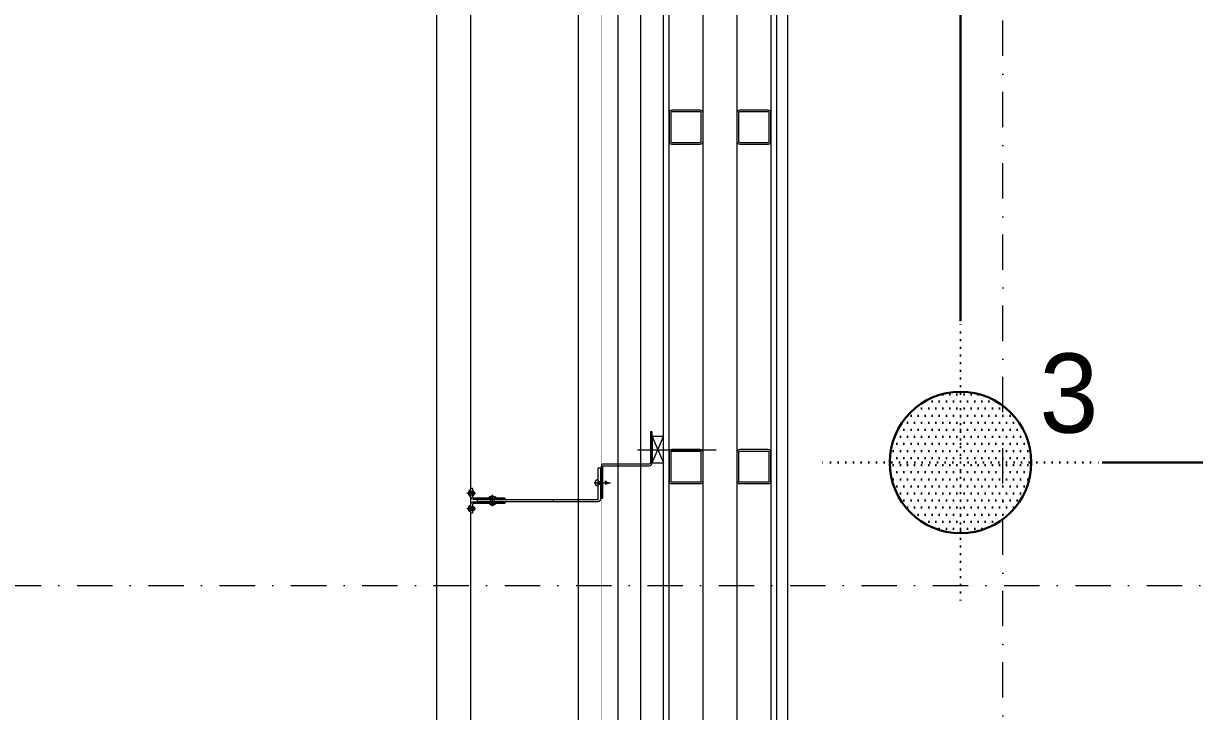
# Model space of a CAD drawing. Extents: x -1701 to 23780, y -363 to 7742.
# Drawn here: x 6994.4 to 7201.4, y 1162.7 to 1284.3 of the extents above; entities that cross this region are included whole.
import ezdxf
from ezdxf.enums import TextEntityAlignment as Align

# ---------------------------------------------------------------- set-up
doc = ezdxf.new("R2010")
doc.units = 0
doc.header["$LTSCALE"] = 25
doc.header["$MEASUREMENT"] = 0
doc.header["$PDMODE"] = 1
for name, pattern in [('Audi$0$DASHDOT2', [0.5, 0.25, -0.125, 0, -0.125]), ('Audi$0$DOT2', [0.125, 0, -0.125]), ('Audi$0$HIDDEN', [0.375, 0.25, -0.125]), ('DOT2', [0.125, 0, -0.125])]:
    doc.linetypes.add(name, pattern=pattern)
doc.layers.get('0').update_dxf_attribs({"color": 9, "lineweight": 9})
for name, color, linetype, lineweight in [('31', 9, 'Continuous', 9), ('Audi$0$06C', 8, 'Continuous', 9), ('Audi$0$06D', 8, 'Continuous', 9), ('Audi$0$10', 8, 'Continuous', 9), ('Audi$0$11', 8, 'Continuous', 9), ('Audi$0$20', 8, 'Audi$0$DOT2', 9), ('Audi$0$24', 8, 'Audi$0$DASHDOT2', 9), ('Audi$0$33', 8, 'Audi$0$BATTING', 9), ('Audi$0$35', 8, 'Continuous', 9), ('E-Aydınlatma', 7, 'Continuous', 30), ('E-KABLO', 7, 'Continuous', 30)]:
    doc.layers.add(name, color=color, linetype=linetype, lineweight=lineweight)
doc.styles.add('TX-TEXT', font='')
doc.styles.get('TX-TEXT').set_extended_font_data('TrSah Futura Lt BT')
doc.linetypes.add('Audi$0$BATTING', pattern='A,0.0001,-0.1,[134,ltypeshp.shx,S=0.1,R=0,X=-0.1,Y=0],-0.2,[134,ltypeshp.shx,S=0.1,R=180,X=0.1,Y=0],-0.1', length=0.4001)

# ---------------------------------------------------------------- blocks, each defined once
blk = doc.blocks.new('Audi$0$p- alum kaplama profil')
at = {"lineweight": 13}
blk.add_lwpolyline([(7.12, 12.59), (7.12, 26.49)], dxfattribs=at)
at = {"lineweight": 5}
blk.add_lwpolyline([(9.44, 15.16), (4.79, 15.16), (4.79, 17.16), (9.44, 17.16)], close=True, dxfattribs=at)
for points in [[(4.79, 15.16), (9.44, 17.16)], [(9.44, 15.16), (4.79, 17.16)]]:
    blk.add_lwpolyline(points, dxfattribs=at)
at = {"lineweight": 18}
blk.add_lwpolyline([(4.09, 6.16), (-1.41, 6.16), (-1.41, 6.46), (4.09, 6.46, 0.414214), (4.29, 6.66), (4.29, 14.66, -0.414214), (4.79, 15.16), (10.29, 15.16), (10.29, 14.86), (4.79, 14.86, 0.414214), (4.59, 14.66), (4.59, 6.66, -0.414214)], format="xyb", close=True, dxfattribs=at)
blk.add_lwpolyline([(-2.06, 5.56), (-2.06, -2.34), (-2.06, -15.69), (-1.66, -15.69), (-1.66, -2.34), (-1.66, 5.56), (-1.66, 5.56), (-1.66, 5.57), (-1.66, 5.57), (-1.66, 5.58), (-1.66, 5.58), (-1.65, 5.59), (-1.65, 5.59), (-1.65, 5.59), (-1.65, 5.6), (-1.65, 5.6), (-1.64, 5.61), (-1.64, 5.61), (-1.64, 5.62), (-1.64, 5.62), (-1.63, 5.62), (-1.63, 5.63), (-1.63, 5.63), (-1.62, 5.63), (-1.62, 5.64), (-1.61, 5.64), (-1.61, 5.64), (-1.61, 5.64), (-1.6, 5.65), (-1.6, 5.65), (-1.59, 5.65), (-1.59, 5.65), (-1.58, 5.65), (-1.58, 5.65), (-1.57, 5.66), (-1.57, 5.66), (-1.56, 5.66), (-1.56, 5.66), (3.94, 5.66), (3.94, 6.06), (-1.56, 6.06), (-1.58, 6.06), (-1.61, 6.05), (-1.63, 6.05), (-1.66, 6.05), (-1.68, 6.04), (-1.7, 6.03), (-1.73, 6.03), (-1.75, 6.02), (-1.77, 6.01), (-1.79, 6), (-1.82, 5.99), (-1.84, 5.97), (-1.86, 5.96), (-1.88, 5.94), (-1.89, 5.93), (-1.91, 5.91), (-1.93, 5.89), (-1.95, 5.87), (-1.96, 5.85), (-1.97, 5.83), (-1.99, 5.81), (-2, 5.79), (-2.01, 5.77), (-2.02, 5.75), (-2.03, 5.72), (-2.04, 5.7), (-2.04, 5.68), (-2.05, 5.65), (-2.05, 5.63), (-2.06, 5.61), (-2.06, 5.58)], close=True)
blk.add_lwpolyline([(-1.66, -2.34), (-2.06, -2.34)])
for points in [[(-2.36, -10.84), (-2.36, -16.39), (-2.36, -16.39, -0.414214), (-2.51, -16.54), (-2.51, -16.54), (-4.06, -16.54), (-4.06, -16.84), (-2.51, -16.84), (-2.51, -16.84, 0.414214), (-2.06, -16.39), (-2.06, -10.84)], [(-1.36, -10.84), (-1.66, -10.84), (-1.66, -16.39, 0.414214), (-1.21, -16.84), (-1.21, -16.84), (0.34, -16.84), (0.34, -16.54), (-1.21, -16.54), (-1.21, -16.54, -0.414214), (-1.36, -16.39), (-1.36, -16.39)]]:
    blk.add_lwpolyline(points, format="xyb", close=True)
for points in [[(1.61, 6.87, -10), (0.98, 6.96, -10)], [(1.56, 7.05, -10), (1.02, 7.13, -10)], [(1.05, 6.91, -10), (1.29, 7.56, -10)], [(1.29, 4.93, -10), (1.29, 7.8, -10)], [(1.53, 6.82, -10), (1.29, 7.56, -10)], [(1.29, 6.16, -10), (1.29, 6.26, -10)], [(0.67, 5.66, -10), (1.91, 5.66, -10)], [(0.67, 5.66, -10), (0.67, 5.64, -10), (0.67, 5.62, -10), (0.67, 5.6, -10), (0.68, 5.58, -10), (0.68, 5.56, -10), (0.69, 5.54, -10), (0.69, 5.52, -10), (0.7, 5.5, -10), (0.7, 5.48, -10), (0.71, 5.46, -10), (0.72, 5.45, -10), (0.73, 5.43, -10), (0.74, 5.41, -10), (0.75, 5.4, -10), (0.76, 5.38, -10), (0.77, 5.36, -10), (0.79, 5.35, -10), (0.8, 5.33, -10), (0.81, 5.32, -10), (0.83, 5.31, -10), (0.84, 5.29, -10), (0.86, 5.28, -10), (0.87, 5.27, -10), (0.89, 5.26, -10), (0.91, 5.25, -10), (0.92, 5.24, -10), (0.94, 5.23, -10), (0.96, 5.22, -10), (0.98, 5.21, -10), (1, 5.21, -10), (1.02, 5.2, -10), (1.03, 5.2, -10)], [(0.96, 5.66, -10), (0.97, 5.66, -10), (0.97, 5.66, -10), (0.97, 5.66, -10), (0.98, 5.66, -10), (0.98, 5.66, -10), (0.99, 5.66, -10), (0.99, 5.66, -10), (1, 5.66, -10), (1, 5.67, -10), (1, 5.67, -10), (1.01, 5.67, -10), (1.01, 5.67, -10), (1.01, 5.67, -10), (1.02, 5.68, -10), (1.02, 5.68, -10), (1.02, 5.68, -10), (1.03, 5.69, -10), (1.03, 5.69, -10), (1.03, 5.69, -10), (1.04, 5.7, -10), (1.04, 5.7, -10), (1.04, 5.7, -10), (1.04, 5.71, -10), (1.04, 5.71, -10), (1.05, 5.72, -10), (1.05, 5.72, -10), (1.05, 5.72, -10), (1.05, 5.73, -10), (1.05, 5.73, -10), (1.05, 5.74, -10), (1.05, 5.74, -10), (1.05, 5.75, -10)], [(1.33, 5.85, -10), (0.98, 5.88, -10)], [(1.03, 5.2, -10), (1.04, 5.2, -10), (1.05, 5.19, -10), (1.05, 5.19, -10), (1.06, 5.19, -10), (1.06, 5.19, -10), (1.07, 5.19, -10), (1.07, 5.19, -10), (1.08, 5.19, -10), (1.08, 5.19, -10), (1.09, 5.19, -10), (1.09, 5.18, -10), (1.1, 5.18, -10), (1.1, 5.18, -10), (1.11, 5.18, -10), (1.11, 5.18, -10), (1.12, 5.18, -10), (1.12, 5.18, -10), (1.13, 5.18, -10), (1.13, 5.18, -10), (1.14, 5.18, -10), (1.15, 5.18, -10), (1.15, 5.18, -10), (1.16, 5.17, -10), (1.16, 5.17, -10), (1.17, 5.17, -10), (1.17, 5.17, -10), (1.18, 5.17, -10), (1.18, 5.17, -10), (1.19, 5.17, -10), (1.19, 5.17, -10), (1.2, 5.17, -10), (1.2, 5.17, -10)], [(1.05, 5.83, -10), (1.05, 6.01, -10)], [(1.05, 5.75, -10), (1.05, 5.83, -10)], [(1.2, 5.17, -10), (1.2, 5.2, -10)], [(1.38, 5.2, -10), (1.2, 5.2, -10)], [(1.38, 5.17, -10), (1.38, 5.2, -10)], [(1.38, 5.17, -10), (1.38, 5.17, -10), (1.39, 5.17, -10), (1.39, 5.17, -10), (1.4, 5.17, -10), (1.41, 5.17, -10), (1.41, 5.17, -10), (1.42, 5.17, -10), (1.42, 5.17, -10), (1.43, 5.17, -10), (1.43, 5.18, -10), (1.44, 5.18, -10), (1.44, 5.18, -10), (1.45, 5.18, -10), (1.45, 5.18, -10), (1.46, 5.18, -10), (1.46, 5.18, -10), (1.47, 5.18, -10), (1.47, 5.18, -10), (1.48, 5.18, -10), (1.48, 5.18, -10), (1.49, 5.18, -10), (1.5, 5.19, -10), (1.5, 5.19, -10), (1.51, 5.19, -10), (1.51, 5.19, -10), (1.52, 5.19, -10), (1.52, 5.19, -10), (1.53, 5.19, -10), (1.53, 5.19, -10), (1.54, 5.19, -10), (1.54, 5.2, -10), (1.55, 5.2, -10)], [(1.53, 5.75, -10), (1.53, 5.92, -10)], [(1.53, 5.75, -10), (1.53, 5.74, -10), (1.53, 5.74, -10), (1.53, 5.73, -10), (1.53, 5.73, -10), (1.53, 5.72, -10), (1.54, 5.72, -10), (1.54, 5.72, -10), (1.54, 5.71, -10), (1.54, 5.71, -10), (1.54, 5.7, -10), (1.54, 5.7, -10), (1.55, 5.7, -10), (1.55, 5.69, -10), (1.55, 5.69, -10), (1.55, 5.69, -10), (1.56, 5.68, -10), (1.56, 5.68, -10), (1.56, 5.68, -10), (1.57, 5.67, -10), (1.57, 5.67, -10), (1.58, 5.67, -10), (1.58, 5.67, -10), (1.58, 5.67, -10), (1.59, 5.66, -10), (1.59, 5.66, -10), (1.6, 5.66, -10), (1.6, 5.66, -10), (1.6, 5.66, -10), (1.61, 5.66, -10), (1.61, 5.66, -10), (1.62, 5.66, -10), (1.62, 5.66, -10)], [(1.55, 5.2, -10), (1.57, 5.2, -10), (1.59, 5.21, -10), (1.6, 5.21, -10), (1.62, 5.22, -10), (1.64, 5.23, -10), (1.66, 5.24, -10), (1.68, 5.25, -10), (1.69, 5.26, -10), (1.71, 5.27, -10), (1.73, 5.28, -10), (1.74, 5.29, -10), (1.76, 5.31, -10), (1.77, 5.32, -10), (1.78, 5.33, -10), (1.8, 5.35, -10), (1.81, 5.36, -10), (1.82, 5.38, -10), (1.83, 5.4, -10), (1.84, 5.41, -10), (1.85, 5.43, -10), (1.86, 5.45, -10), (1.87, 5.46, -10), (1.88, 5.48, -10), (1.89, 5.5, -10), (1.89, 5.52, -10), (1.9, 5.54, -10), (1.9, 5.56, -10), (1.9, 5.58, -10), (1.91, 5.6, -10), (1.91, 5.62, -10), (1.91, 5.64, -10), (1.91, 5.66, -10)], [(-1.36, -13.04, 0), (-1.36, -12.37, 0)], [(-1.36, -13.72, 0), (-1.32, -13.68, 0), (-1.29, -13.65, 0), (-1.26, -13.61, 0), (-1.23, -13.58, 0), (-1.2, -13.54, 0), (-1.18, -13.5, 0), (-1.16, -13.45, 0), (-1.14, -13.41, 0), (-1.12, -13.37, 0), (-1.1, -13.32, 0), (-1.09, -13.28, 0), (-1.08, -13.23, 0), (-1.07, -13.18, 0), (-1.06, -13.14, 0), (-1.06, -13.09, 0), (-1.06, -13.04, 0), (-1.06, -12.99, 0), (-1.06, -12.95, 0), (-1.07, -12.9, 0), (-1.08, -12.85, 0), (-1.09, -12.81, 0), (-1.1, -12.76, 0), (-1.12, -12.72, 0), (-1.14, -12.67, 0), (-1.16, -12.63, 0), (-1.18, -12.59, 0), (-1.2, -12.55, 0), (-1.23, -12.51, 0), (-1.26, -12.47, 0), (-1.29, -12.43, 0), (-1.32, -12.4, 0), (-1.36, -12.37, 0)], [(-2.86, -13.04, 0), (-0.86, -13.04, 0)], [(-2.36, -12.52, 0), (-2.4, -12.53, 0), (-2.43, -12.56, 0), (-2.47, -12.58, 0), (-2.5, -12.6, 0), (-2.53, -12.63, 0), (-2.56, -12.66, 0), (-2.59, -12.69, 0), (-2.61, -12.73, 0), (-2.63, -12.76, 0), (-2.65, -12.8, 0), (-2.67, -12.84, 0), (-2.68, -12.88, 0), (-2.69, -12.92, 0), (-2.7, -12.96, 0), (-2.71, -13, 0), (-2.71, -13.04, 0), (-2.71, -13.08, 0), (-2.7, -13.13, 0), (-2.69, -13.17, 0), (-2.68, -13.21, 0), (-2.67, -13.25, 0), (-2.65, -13.28, 0), (-2.63, -13.32, 0), (-2.61, -13.36, 0), (-2.59, -13.39, 0), (-2.56, -13.42, 0), (-2.53, -13.45, 0), (-2.5, -13.48, 0), (-2.47, -13.51, 0), (-2.43, -13.53, 0), (-2.4, -13.55, 0), (-2.36, -13.57, 0)], [(-2.36, -13.04, 0), (-2.36, -12.52, 0)], [(-2.36, -13.04, 0), (-2.36, -12.73, 0)], [(-2.36, -12.73, 0), (-2.36, -13.04, 0)], [(-1.36, -12.73, 0), (-2.36, -12.73, 0)], [(-2.36, -13.04, 0), (-2.36, -13.36, 0)], [(-2.36, -13.04, 0), (-2.36, -13.57, 0)], [(-2.36, -13.36, 0), (-2.36, -13.04, 0)], [(-1.36, -13.36, 0), (-2.36, -13.36, 0)], [(-1.36, -13.04, 0), (-1.36, -13.72, 0)], [(-2.85, -16.54, 0), (-2.86, -16.51, 0), (-2.87, -16.47, 0), (-2.89, -16.44, 0), (-2.91, -16.41, 0), (-2.93, -16.38, 0), (-2.96, -16.35, 0), (-2.98, -16.33, 0), (-3.01, -16.31, 0), (-3.04, -16.29, 0), (-3.07, -16.27, 0), (-3.11, -16.25, 0), (-3.14, -16.24, 0), (-3.18, -16.23, 0), (-3.21, -16.22, 0), (-3.25, -16.22, 0), (-3.29, -16.22, 0), (-3.32, -16.22, 0), (-3.36, -16.22, 0), (-3.39, -16.23, 0), (-3.43, -16.24, 0), (-3.46, -16.25, 0), (-3.5, -16.27, 0), (-3.53, -16.29, 0), (-3.56, -16.31, 0), (-3.59, -16.33, 0), (-3.61, -16.35, 0), (-3.64, -16.38, 0), (-3.66, -16.41, 0), (-3.68, -16.44, 0), (-3.7, -16.47, 0), (-3.71, -16.51, 0), (-3.73, -16.54, 0)], [(-3.29, -16.54, 0), (-3.73, -16.54, 0)], [(-3.29, -16.54, 0), (-3.55, -16.54, 0)], [(-3.55, -16.54, 0), (-3.29, -16.54, 0)], [(-3.55, -17.04, 0), (-3.55, -16.54, 0)], [(-3.29, -17.54, 0), (-3.29, -16.04, 0)], [(-3.29, -16.54, 0), (-2.85, -16.54, 0)], [(-3.29, -16.54, 0), (-3.03, -16.54, 0)], [(-3.03, -16.54, 0), (-3.29, -16.54, 0)], [(-3.03, -17.04, 0), (-3.03, -16.54, 0)], [(-1, -16.54, 0), (-0.98, -16.51, 0), (-0.97, -16.47, 0), (-0.95, -16.44, 0), (-0.93, -16.41, 0), (-0.91, -16.38, 0), (-0.88, -16.35, 0), (-0.86, -16.33, 0), (-0.83, -16.31, 0), (-0.8, -16.29, 0), (-0.77, -16.27, 0), (-0.73, -16.25, 0), (-0.7, -16.24, 0), (-0.66, -16.23, 0), (-0.63, -16.22, 0), (-0.59, -16.22, 0), (-0.56, -16.22, 0), (-0.52, -16.22, 0), (-0.48, -16.22, 0), (-0.45, -16.23, 0), (-0.41, -16.24, 0), (-0.38, -16.25, 0), (-0.34, -16.27, 0), (-0.31, -16.29, 0), (-0.28, -16.31, 0), (-0.25, -16.33, 0), (-0.23, -16.35, 0), (-0.2, -16.38, 0), (-0.18, -16.41, 0), (-0.16, -16.44, 0), (-0.14, -16.47, 0), (-0.13, -16.51, 0), (-0.12, -16.54, 0)], [(-0.56, -16.54, 0), (-1, -16.54, 0)], [(-0.56, -16.54, 0), (-0.82, -16.54, 0)], [(-0.82, -16.54, 0), (-0.56, -16.54, 0)], [(-0.82, -17.04, 0), (-0.82, -16.54, 0)], [(-0.56, -17.54, 0), (-0.56, -16.04, 0)], [(-0.56, -16.54, 0), (-0.3, -16.54, 0)], [(-0.56, -16.54, 0), (-0.12, -16.54, 0)], [(-0.3, -16.54, 0), (-0.56, -16.54, 0)], [(-0.3, -17.04, 0), (-0.3, -16.54, 0)], [(-3.84, -17.04, 0), (-3.81, -17.07, 0), (-3.78, -17.1, 0), (-3.75, -17.12, 0), (-3.72, -17.15, 0), (-3.69, -17.17, 0), (-3.66, -17.19, 0), (-3.62, -17.21, 0), (-3.59, -17.23, 0), (-3.55, -17.24, 0), (-3.52, -17.26, 0), (-3.48, -17.27, 0), (-3.44, -17.28, 0), (-3.4, -17.28, 0), (-3.36, -17.29, 0), (-3.32, -17.29, 0), (-3.29, -17.29, 0), (-3.25, -17.29, 0), (-3.21, -17.29, 0), (-3.17, -17.28, 0), (-3.13, -17.28, 0), (-3.09, -17.27, 0), (-3.06, -17.26, 0), (-3.02, -17.24, 0), (-2.98, -17.23, 0), (-2.95, -17.21, 0), (-2.91, -17.19, 0), (-2.88, -17.17, 0), (-2.85, -17.15, 0), (-2.82, -17.12, 0), (-2.79, -17.1, 0), (-2.76, -17.07, 0), (-2.73, -17.04, 0)], [(-3.29, -17.04, 0), (-3.84, -17.04, 0)], [(-3.29, -17.04, 0), (-2.73, -17.04, 0)], [(-0.56, -17.04, 0), (-1.11, -17.04, 0)], [(0, -17.04, 0), (-0.03, -17.07, 0), (-0.06, -17.1, 0), (-0.09, -17.12, 0), (-0.12, -17.15, 0), (-0.15, -17.17, 0), (-0.18, -17.19, 0), (-0.22, -17.21, 0), (-0.25, -17.23, 0), (-0.29, -17.24, 0), (-0.33, -17.26, 0), (-0.36, -17.27, 0), (-0.4, -17.28, 0), (-0.44, -17.28, 0), (-0.48, -17.29, 0), (-0.52, -17.29, 0), (-0.56, -17.29, 0), (-0.59, -17.29, 0), (-0.63, -17.29, 0), (-0.67, -17.28, 0), (-0.71, -17.28, 0), (-0.75, -17.27, 0), (-0.79, -17.26, 0), (-0.82, -17.24, 0), (-0.86, -17.23, 0), (-0.89, -17.21, 0), (-0.93, -17.19, 0), (-0.96, -17.17, 0), (-0.99, -17.15, 0), (-1.02, -17.12, 0), (-1.05, -17.1, 0), (-1.08, -17.07, 0), (-1.11, -17.04, 0)], [(-0.56, -17.04, 0), (0, -17.04, 0)]]:
    blk.add_polyline3d(points)
blk = doc.blocks.new('Audi$0$prf-60x60')
for points in [[(-2.5, -6), (2.5, -6, 0.414214), (3, -5.5), (3, -0.5, 0.414214), (2.5, 0), (-2.5, 0, 0.414214), (-3, -0.5), (-3, -5.5, 0.414214)], [(-2.5, -5.7), (2.5, -5.7, 0.414214), (2.7, -5.5), (2.7, -0.5, 0.414214), (2.5, -0.3), (-2.5, -0.3, 0.414214), (-2.7, -0.5), (-2.7, -5.5, 0.414214)]]:
    blk.add_lwpolyline(points, format="xyb", close=True)
at = {"color": 252}
blk.add_point((0, -3), dxfattribs=at)
blk = doc.blocks.new('Audi')
at = {"layer": 'Audi$0$06C'}
blk.add_line((7067.5, 861.68), (7067.5, 2865), dxfattribs=at)
at = {"layer": 'Audi$0$06D'}
for points in [[(7098.17, 861.98), (7092.5, 861.98), (7092.5, 1450)], [(7099.5, 869.98), (7099.5, 1450)]]:
    blk.add_lwpolyline(points, dxfattribs=at)
blk.add_lwpolyline([(7114.5, 1443), (7120.5, 1443), (7120.5, 895.86), (7114.5, 895.86)], close=True, dxfattribs=at)
blk.add_lwpolyline([(7110.87, 867.48, -0.026656), (7669.43, 1217.59), (7645.2, 1261.33, 0.024327), (7129.77, 941.6, 0.024327)], format="xyb", dxfattribs=at)
at = {"layer": 'Audi$0$10'}
blk.add_line((7073.5, 861.68), (7073.5, 2859), dxfattribs=at)
at = {"layer": 'Audi$0$10', "const_width": 0.1}
blk.add_lwpolyline([(7096.5, 861.98), (7096.5, 1456.63)], dxfattribs=at)
at = {"layer": 'Audi$0$11'}
for points in [[(7107.5, 1450), (7127.5, 1450), (7127.5, 888.86), (7107.5, 888.86)], [(7108.5, 1449), (7126.5, 1449), (7126.5, 889.86), (7108.5, 889.86)]]:
    blk.add_lwpolyline(points, close=True, dxfattribs=at)
blk.add_lwpolyline([(7129.5, 946.27, -0.02439), (7646.76, 1266.77), (7674.86, 1216.03, 0.026932), (7110.87, 862.59), (7110.87, 861.37, -0.027001), (7676.22, 1215.64), (7647.15, 1268.13, 0.024402), (7129.5, 947.48)], format="xyb", dxfattribs=at)
at = {"layer": 'Audi$0$20', "linetype": 'Audi$0$HIDDEN', "lineweight": 0}
blk.add_lwpolyline([(7129.5, 979.76, -0.152644), (10705.5, 2076.19, -0.10573)], format="xyb", dxfattribs=at)
at = {"layer": 'Audi$0$24'}
for points in [[(7167.5, 195), (7167.5, 4035)], [(6827.5, 1185), (11027.5, 1185)]]:
    blk.add_lwpolyline(points, dxfattribs=at)
at = {"layer": 'Audi$0$33', "ltscale": 0.4}
blk.add_lwpolyline([(7103.47, 1450), (7103.5, 871.53), (7103.5, 871.53)], dxfattribs=at)
at = {"layer": 'Audi$0$35'}
blk.add_lwpolyline([(7497.5, 1835), (7497.5, 1182.71), (7497.58, 1182.57, 0.017498), (7129.5, 947.48), (7129.5, 1835)], format="xyb", close=True, dxfattribs=at)
at = {"layer": 'Audi$0$10'}
for p in [(7111.5, 1269), (7123.5, 1269), (7111.5, 1209), (7123.5, 1209)]:
    blk.add_blockref('Audi$0$prf-60x60', p, dxfattribs=at)
at = {"layer": 'Audi$0$10', "xscale": -1, "rotation": 270}
blk.add_blockref('Audi$0$p- alum kaplama profil', (7090.34, 1201.86), dxfattribs=at)
blk = doc.blocks.new('p-bur-VW-spotlight')
at = {"layer": 'E-Aydınlatma'}
h = blk.add_hatch(dxfattribs=at)
h.set_pattern_fill('DOTS', color=4, scale=20)
edge = h.paths.add_edge_path()
edge.add_arc((0, 0), 12.5, 0, 360)
at = {"layer": 'E-Aydınlatma', "color": 4, "linetype": 'DOT2', "ltscale": 0.4}
for q in [(0, 25), (-25, 0), (0, -25), (25, 0)]:
    blk.add_line((0, 0), q, dxfattribs=at)
at = {"layer": 'E-Aydınlatma', "color": 4, "linetype": 'ByBlock'}
blk.add_circle((0, 0), 12.5, dxfattribs=at)
at = {"layer": 'E-Aydınlatma', "color": 4, "style": 'TX-TEXT', "text_generation_flag": 4}
blk.add_attdef('W', text='', height=14, rotation=180, dxfattribs=at).set_placement((19.53, 11.56), align=Align.MIDDLE_CENTER)

msp = doc.modelspace()

# ---------------------------------------------------------------- linework, layer by layer
at = {"layer": 'E-KABLO', "color": 6}
for p, q in [((7160, 1369.23), (7160, 1231.73)), ((7185, 1206.73), (7385, 1206.73))]:
    msp.add_line(p, q, dxfattribs=at)

# ---------------------------------------------------------------- block references
at = {"color": 6}
msp.add_blockref('Audi', (0, 0), dxfattribs=at)
at = {"layer": '31', "color": 2, "linetype": 'ByBlock'}
ref = msp.add_blockref('p-bur-VW-spotlight', (7160, 1206.73), dxfattribs=at)
ref.add_attrib('W', '3', dxfattribs={"layer": '0', "height": 14, "rotation": 180, "style": 'TX-TEXT', "text_generation_flag": 6}).set_placement((7179.15, 1207.8), align=Align.BOTTOM_CENTER)

doc.saveas('drawing.dxf')
